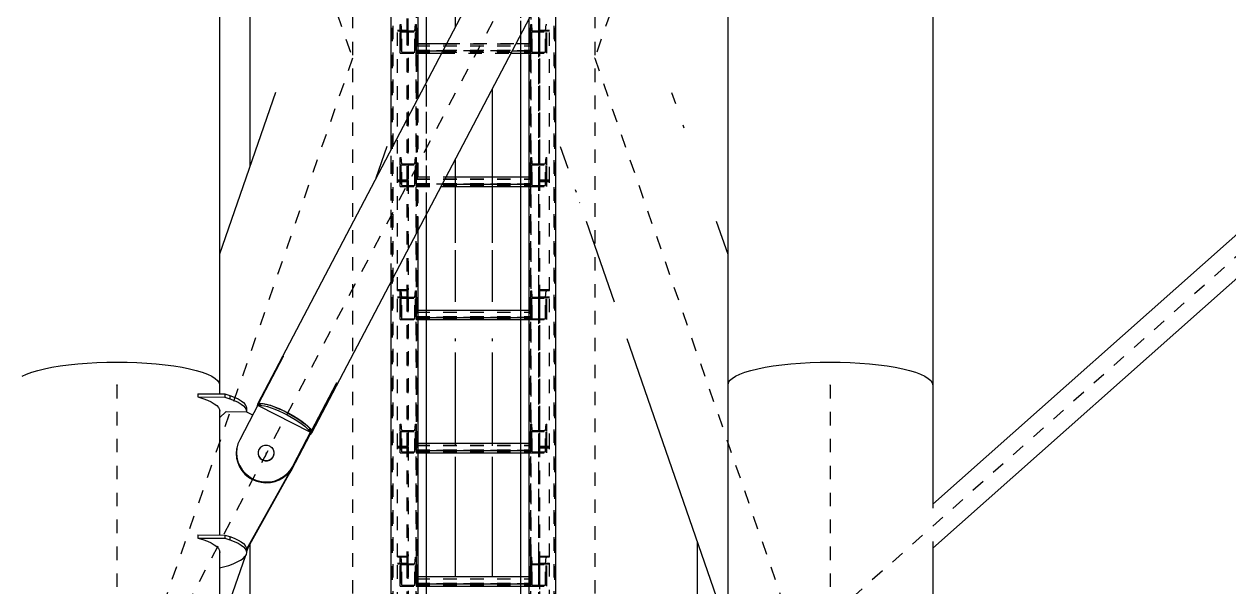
# Model space of a CAD drawing. Header units: millimetres. Extents: x 149919 to 150445, y 136651 to 136866.
# Drawn here: x 150370.12 to 150379.08, y 136841.7 to 136845.88 of the extents above; entities that cross this region are included whole.
import ezdxf

# ---------------------------------------------------------------- set-up
doc = ezdxf.new("R2010")
doc.units = ezdxf.units.MM
doc.header["$LTSCALE"] = 0.25
for name, pattern in [('CENTER', [50.8, 31.75, -6.35, 6.35, -6.35]), ('XKITLINE00', [0]), ('XKITLINE02', [4, 2, -2]), ('XKITLINE03', [6, 3, -1, 1, -1])]:
    doc.linetypes.add(name, pattern=pattern)

# ---------------------------------------------------------------- blocks, each defined once
blk = doc.blocks.new('çatıı')
at = {"color": 8, "linetype": 'CENTER'}
for p, q in [((23075, 20197.81), (23075, 18543.85)), ((23255, 20197.81), (23255, 18543.85)), ((23430, 20030.97), (22900, 19020.27)), ((22900, 20030.97), (23075, 19525.62)), ((23430, 20030.97), (23255, 19525.62)), ((24201.77, 19795.11), (23430, 19110.27)), ((23075, 19525.62), (22900, 19020.27)), ((23255, 19525.62), (23430, 19020.27)), ((22900, 19282.77), (22900, 17654.86)), ((23430, 19282.77), (23430, 17654.86)), ((23010.76, 19232.18), (23010.19, 19229.73))]:
    blk.add_line(p, q, dxfattribs=at)
at = {"color": 8, "linetype": 'XKITLINE00'}
for p, q in [((22976.2, 19986.9), (22976.2, 19282.77)), ((23151.2, 19985.39), (23151.2, 19548.47)), ((23506.2, 19949.63), (23506.2, 19282.77)), ((23353.8, 19787.86), (23353.8, 19282.77)), ((23506.2, 19194.18), (24166.97, 19780.52)), ((23266.44, 19768.24), (23004.38, 19268.5)), ((23506.2, 19161.61), (24193.5, 19771.49)), ((23306.7, 19746.68), (23044.64, 19246.95)), ((22998.8, 19606.15), (22998.8, 19445.14)), ((23017.84, 19500.12), (22976.2, 19379.87)), ((23178.8, 19502.78), (23178.8, 19388.45)), ((23312.15, 19500.12), (23314.97, 19492)), ((23320.47, 19476.11), (23321.29, 19473.73)), ((23100.61, 19460.04), (23092.42, 19436.4)), ((23229.38, 19460.04), (23234.97, 19443.9)), ((23151.2, 19450.14), (23151.2, 19388.45)), ((23240.47, 19428.02), (23241.18, 19425.95)), ((23243.78, 19418.45), (23243.88, 19418.17)), ((23248.63, 19404.45), (23269.34, 19344.64)), ((23345.28, 19404.45), (23353.8, 19379.87)), ((23151.2, 19382.95), (23151.2, 19344.64)), ((23178.8, 19382.95), (23178.8, 19344.64)), ((23151.2, 19317.34), (23151.2, 19315.26)), ((23178.8, 19317.34), (23178.8, 19315.26)), ((23278.76, 19317.45), (23353.8, 19100.76)), ((23022.65, 19303.14), (23004.53, 19268.6)), ((23023.23, 19303.52), (23005.12, 19268.97)), ((23022.82, 19303.45), (23022.65, 19303.14)), ((23022.65, 19303.14), (23022.95, 19302.98)), ((23022.99, 19303.75), (23022.82, 19303.45)), ((23022.82, 19303.45), (23023.12, 19303.29)), ((23023.17, 19304.02), (23022.99, 19303.75)), ((23023.32, 19304.24), (23023.17, 19304.02)), ((23023.38, 19303.81), (23023.23, 19303.52)), ((23023.45, 19304.41), (23023.32, 19304.24)), ((23023.5, 19304.07), (23023.38, 19303.81)), ((23023.45, 19304.41), (23023.55, 19304.49)), ((23023.58, 19304.28), (23023.5, 19304.07)), ((23023.55, 19304.49), (23023.61, 19304.5)), ((23023.62, 19304.43), (23023.58, 19304.28)), ((23023.61, 19304.5), (23023.62, 19304.43)), ((23151.2, 19307.04), (23151.2, 19237.59)), ((23178.8, 19307.04), (23178.8, 19237.59)), ((22841.09, 19293.56), (22846.11, 19294.8)), ((22841.09, 19293.56), (22846.11, 19294.79)), ((22846.11, 19294.8), (22851.65, 19295.92)), ((22846.11, 19294.79), (22851.65, 19295.91)), ((22851.65, 19295.92), (22857.66, 19296.92)), ((22851.65, 19295.91), (22857.66, 19296.91)), ((22857.66, 19296.92), (22864.07, 19297.77)), ((22857.66, 19296.91), (22864.07, 19297.76)), ((22864.07, 19297.77), (22870.83, 19298.49)), ((22864.07, 19297.76), (22870.83, 19298.48)), ((22870.83, 19298.49), (22877.88, 19299.05)), ((22870.83, 19298.48), (22877.88, 19299.04)), ((22877.88, 19299.05), (22885.13, 19299.46)), ((22877.88, 19299.04), (22885.13, 19299.45)), ((22885.13, 19299.46), (22892.53, 19299.7)), ((22885.13, 19299.45), (22892.53, 19299.69)), ((22892.53, 19299.7), (22900, 19299.78)), ((22892.53, 19299.69), (22900, 19299.77)), ((22900, 19299.78), (22907.46, 19299.7)), ((22900, 19299.77), (22907.46, 19299.69)), ((22907.46, 19299.7), (22914.86, 19299.46)), ((22907.46, 19299.69), (22914.86, 19299.45)), ((22914.86, 19299.46), (22922.12, 19299.05)), ((22914.86, 19299.45), (22922.12, 19299.04)), ((22922.12, 19299.05), (22929.16, 19298.49)), ((22922.12, 19299.04), (22929.16, 19298.48)), ((22929.16, 19298.49), (22935.92, 19297.77)), ((22929.16, 19298.48), (22935.92, 19297.76)), ((22935.92, 19297.77), (22942.33, 19296.92)), ((22935.92, 19297.76), (22942.33, 19296.91)), ((22942.33, 19296.92), (22948.34, 19295.92)), ((22942.33, 19296.91), (22948.34, 19295.91)), ((22948.34, 19295.92), (22953.88, 19294.8)), ((22948.34, 19295.91), (22953.88, 19294.79)), ((22953.88, 19294.8), (22958.9, 19293.56)), ((22953.88, 19294.79), (22958.9, 19293.56)), ((23371.09, 19293.56), (23376.11, 19294.8)), ((23371.09, 19293.56), (23376.11, 19294.79)), ((23376.11, 19294.8), (23381.65, 19295.92)), ((23376.11, 19294.79), (23381.65, 19295.91)), ((23381.65, 19295.92), (23387.66, 19296.92)), ((23381.65, 19295.91), (23387.66, 19296.91)), ((23387.66, 19296.92), (23394.07, 19297.77)), ((23387.66, 19296.91), (23394.07, 19297.76)), ((23394.07, 19297.77), (23400.83, 19298.49)), ((23394.07, 19297.76), (23400.83, 19298.48)), ((23400.83, 19298.49), (23407.88, 19299.05)), ((23400.83, 19298.48), (23407.88, 19299.04)), ((23407.88, 19299.05), (23415.13, 19299.46)), ((23407.88, 19299.04), (23415.13, 19299.45)), ((23415.13, 19299.46), (23422.53, 19299.7)), ((23415.13, 19299.45), (23422.53, 19299.69)), ((23422.53, 19299.7), (23430, 19299.78)), ((23422.53, 19299.69), (23430, 19299.77)), ((23430, 19299.78), (23437.46, 19299.7)), ((23430, 19299.77), (23437.46, 19299.69)), ((23437.46, 19299.7), (23444.86, 19299.46)), ((23437.46, 19299.69), (23444.86, 19299.45)), ((23444.86, 19299.46), (23452.12, 19299.05)), ((23444.86, 19299.45), (23452.12, 19299.04)), ((23452.12, 19299.05), (23459.16, 19298.49)), ((23452.12, 19299.04), (23459.16, 19298.48)), ((23459.16, 19298.49), (23465.92, 19297.77)), ((23459.16, 19298.48), (23465.92, 19297.76)), ((23465.92, 19297.77), (23472.33, 19296.92)), ((23465.92, 19297.76), (23472.33, 19296.91)), ((23472.33, 19296.92), (23478.34, 19295.92)), ((23472.33, 19296.91), (23478.34, 19295.91)), ((23478.34, 19295.92), (23483.88, 19294.8)), ((23478.34, 19295.91), (23483.88, 19294.79)), ((23483.88, 19294.8), (23488.9, 19293.56)), ((23483.88, 19294.79), (23488.9, 19293.56)), ((22829.6, 19289.28), (22832.79, 19290.79)), ((22832.79, 19290.79), (22836.64, 19292.22)), ((22832.79, 19290.79), (22836.64, 19292.22)), ((22836.64, 19292.22), (22841.09, 19293.56)), ((22836.64, 19292.22), (22841.09, 19293.56)), ((22958.9, 19293.56), (22963.35, 19292.22)), ((22958.9, 19293.56), (22963.35, 19292.22)), ((22963.35, 19292.22), (22967.2, 19290.79)), ((22963.35, 19292.22), (22967.2, 19290.79)), ((22967.2, 19290.79), (22970.39, 19289.28)), ((22970.39, 19289.28), (22972.91, 19287.71)), ((22972.91, 19287.71), (22974.73, 19286.09)), ((22972.91, 19287.71), (22974.73, 19286.09)), ((22974.73, 19286.09), (22975.83, 19284.44)), ((22974.73, 19286.09), (22975.83, 19284.44)), ((23355.26, 19286.09), (23354.16, 19284.44)), ((23355.26, 19286.09), (23354.16, 19284.44)), ((23355.26, 19286.09), (23357.08, 19287.71)), ((23355.26, 19286.09), (23357.08, 19287.71)), ((23357.08, 19287.71), (23359.6, 19289.28)), ((23359.6, 19289.28), (23362.79, 19290.79)), ((23362.79, 19290.79), (23366.64, 19292.22)), ((23362.79, 19290.79), (23366.64, 19292.22)), ((23366.64, 19292.22), (23371.09, 19293.56)), ((23366.64, 19292.22), (23371.09, 19293.56)), ((23488.9, 19293.56), (23493.35, 19292.22)), ((23488.9, 19293.56), (23493.35, 19292.22)), ((23493.35, 19292.22), (23497.2, 19290.79)), ((23493.35, 19292.22), (23497.2, 19290.79)), ((23497.2, 19290.79), (23500.39, 19289.28)), ((23500.39, 19289.28), (23502.91, 19287.71)), ((23502.91, 19287.71), (23504.73, 19286.09)), ((23502.91, 19287.71), (23504.73, 19286.09)), ((23504.73, 19286.09), (23505.83, 19284.44)), ((23504.73, 19286.09), (23505.83, 19284.44)), ((22960.18, 19276.34), (22960.18, 19273.9)), ((22960.18, 19276.34), (22980.15, 19276.11)), ((22975.83, 19284.44), (22976.2, 19282.77)), ((22975.83, 19284.44), (22976.2, 19282.77)), ((22976.2, 19282.77), (22976.2, 19276.15)), ((22980.15, 19276.11), (22980.15, 19273.67)), ((22980.15, 19276.11), (22983.88, 19274.94)), ((23062.62, 19283.5), (23044.51, 19248.95)), ((23062.89, 19282.69), (23044.77, 19248.15)), ((23062.36, 19282.96), (23062.89, 19282.69)), ((23062.51, 19283.28), (23063.04, 19283.01)), ((23062.79, 19283.78), (23062.62, 19283.5)), ((23062.95, 19284.02), (23062.79, 19283.78)), ((23063.04, 19283.01), (23062.89, 19282.69)), ((23063.09, 19284.2), (23062.95, 19284.02)), ((23063.17, 19283.33), (23063.04, 19283.01)), ((23063.09, 19284.2), (23063.22, 19284.3)), ((23063.28, 19283.63), (23063.17, 19283.33)), ((23063.22, 19284.3), (23063.31, 19284.32)), ((23063.35, 19283.9), (23063.28, 19283.63)), ((23063.31, 19284.32), (23063.37, 19284.26)), ((23063.38, 19284.11), (23063.35, 19283.9)), ((23063.37, 19284.26), (23063.38, 19284.11)), ((23354.16, 19284.44), (23353.8, 19282.77)), ((23354.16, 19284.44), (23353.8, 19282.77)), ((23353.8, 19282.77), (23353.8, 19067.84)), ((23505.83, 19284.44), (23506.2, 19282.77)), ((23505.83, 19284.44), (23506.2, 19282.77)), ((23506.2, 19282.77), (23506.2, 19191.18)), ((22960.18, 19273.9), (22963.91, 19272.74)), ((22960.18, 19273.9), (22980.15, 19273.67)), ((22963.91, 19272.74), (22967.18, 19271.51)), ((22967.18, 19271.51), (22969.99, 19270.22)), ((22969.99, 19270.22), (22972.3, 19268.89)), ((22972.3, 19268.89), (22974.09, 19267.51)), ((22974.09, 19267.51), (22975.37, 19266.11)), ((22980.15, 19273.67), (22983.88, 19272.5)), ((22983.88, 19274.94), (22983.88, 19272.5)), ((22983.88, 19274.94), (22987.16, 19273.71)), ((22983.88, 19272.5), (22987.16, 19271.27)), ((22987.16, 19273.71), (22989.96, 19272.42)), ((22987.16, 19271.27), (22989.96, 19269.99)), ((22989.96, 19272.42), (22992.27, 19271.09)), ((22989.96, 19269.99), (22992.27, 19268.65)), ((23005.21, 19268.9), (22991.18, 19242.13)), ((22992.27, 19271.09), (22994.07, 19269.72)), ((22992.27, 19268.65), (22994.07, 19267.28)), ((22994.07, 19269.72), (22995.34, 19268.31)), ((22994.07, 19267.28), (22995.34, 19265.88)), ((22995.34, 19268.31), (22996.09, 19266.89)), ((22996.09, 19266.89), (22996.29, 19265.46)), ((23004.06, 19266.84), (23003.94, 19266.54)), ((23004.73, 19268.14), (23004.06, 19266.84)), ((23004.26, 19267.1), (23004.06, 19266.84)), ((23004.38, 19268.5), (23004.14, 19267.63)), ((23004.14, 19267.63), (23004.25, 19267.3)), ((23004.25, 19267.3), (23004.29, 19267.28)), ((23004.94, 19268.39), (23004.26, 19267.1)), ((23004.38, 19268.5), (23004.53, 19268.6)), ((23004.53, 19268.6), (23004.95, 19268.39)), ((23004.94, 19268.39), (23004.73, 19268.14)), ((23005.54, 19268.76), (23004.86, 19267.46)), ((23004.86, 19267.46), (23006.04, 19267.68)), ((23004.86, 19267.46), (23043.38, 19247.89)), ((23005.12, 19268.97), (23005.23, 19269.04)), ((23005.12, 19268.97), (23005.54, 19268.76)), ((23005.21, 19268.9), (23005.53, 19268.74)), ((23005.23, 19269.04), (23006.66, 19269.24)), ((23005.27, 19268.9), (23005.26, 19268.88)), ((23005.54, 19268.76), (23006.71, 19268.98)), ((23006.71, 19268.98), (23006.04, 19267.68)), ((23006.04, 19267.68), (23007.63, 19267.63)), ((23006.66, 19269.24), (23008.64, 19269.09)), ((23006.71, 19268.98), (23008.31, 19268.93)), ((23007.63, 19267.63), (23009.62, 19267.32)), ((23008.31, 19268.93), (23010.3, 19268.61)), ((23008.64, 19269.09), (23011.1, 19268.6)), ((23009.62, 19267.32), (23011.94, 19266.74)), ((23010.3, 19268.61), (23012.62, 19268.03)), ((23011.1, 19268.6), (23013.97, 19267.77)), ((23012.62, 19268.03), (23015.24, 19267.21)), ((23013.97, 19267.77), (23017.16, 19266.64)), ((23015.24, 19267.21), (23018.07, 19266.15)), ((22975.37, 19266.11), (22976.11, 19264.69)), ((22976.11, 19264.69), (22976.32, 19263.26)), ((22976.2, 19264.11), (22976.2, 19171.36)), ((22976.32, 19263.26), (22976.2, 19262.73)), ((22976.2, 19258.27), (22981.14, 19263.05)), ((22981.14, 19263.05), (22996.12, 19262.87)), ((22995.34, 19265.88), (22996.09, 19264.46)), ((22996.09, 19264.46), (22996.29, 19263.03)), ((22996.12, 19262.87), (23000.81, 19260.5)), ((22996.29, 19263.03), (22996.24, 19262.81)), ((22996.29, 19265.46), (22996.29, 19263.03)), ((23003.94, 19266.54), (23003.93, 19266.45)), ((23011.94, 19266.74), (23014.56, 19265.91)), ((23014.56, 19265.91), (23017.39, 19264.86)), ((23017.16, 19266.64), (23020.57, 19265.24)), ((23017.39, 19264.86), (23020.38, 19263.6)), ((23018.07, 19266.15), (23021.06, 19264.9)), ((23020.38, 19263.6), (23023.45, 19262.17)), ((23020.57, 19265.24), (23024.1, 19263.61)), ((23021.06, 19264.9), (23024.13, 19263.47)), ((23023.45, 19262.17), (23026.53, 19260.61)), ((23024.1, 19263.61), (23027.64, 19261.8)), ((23024.13, 19263.47), (23027.21, 19261.9)), ((23026.53, 19260.61), (23029.55, 19258.94)), ((23027.21, 19261.9), (23030.23, 19260.24)), ((23027.64, 19261.8), (23031.09, 19259.87)), ((23029.55, 19258.94), (23032.42, 19257.22)), ((23030.23, 19260.24), (23033.1, 19258.51)), ((23031.09, 19259.87), (23034.34, 19257.87)), ((23033.1, 19258.51), (23035.78, 19256.77)), ((23034.34, 19257.87), (23037.29, 19255.87)), ((23044.38, 19249), (23030.34, 19222.23)), ((23032.42, 19257.22), (23035.1, 19255.47)), ((23035.1, 19255.47), (23037.5, 19253.75)), ((23035.78, 19256.77), (23038.18, 19255.04)), ((23037.29, 19255.87), (23039.85, 19253.92)), ((23037.5, 19253.75), (23039.57, 19252.09)), ((23038.18, 19255.04), (23040.25, 19253.39)), ((23039.57, 19252.09), (23041.27, 19250.54)), ((23039.85, 19253.92), (23041.94, 19252.09)), ((23040.25, 19253.39), (23041.95, 19251.83)), ((23041.27, 19250.54), (23042.55, 19249.12)), ((23041.94, 19252.09), (23043.51, 19250.43)), ((23041.95, 19251.83), (23043.23, 19250.42)), ((23043.23, 19250.42), (23042.55, 19249.12)), ((23042.55, 19249.12), (23043.38, 19247.89)), ((23043.23, 19250.42), (23044.06, 19249.18)), ((23044.06, 19249.18), (23043.38, 19247.89)), ((23043.51, 19250.43), (23044.5, 19248.99)), ((23044.05, 19249.16), (23044.38, 19249)), ((23044.06, 19249.18), (23044.51, 19248.95)), ((23044.38, 19249), (23044.33, 19248.81)), ((23044.43, 19248.99), (23044.33, 19248.81)), ((23044.5, 19248.99), (23044.51, 19248.95)), ((22991.18, 19242.13), (22989.86, 19239.03)), ((23043.4, 19245.76), (23029.77, 19219.77)), ((23043.27, 19245.83), (23029.9, 19220.33)), ((23042.96, 19245.98), (23043.4, 19245.76)), ((23043.61, 19246.01), (23043.4, 19245.76)), ((23043.56, 19247.12), (23043.71, 19247.05)), ((23044.29, 19247.31), (23043.61, 19246.01)), ((23043.72, 19246.32), (23043.61, 19246.01)), ((23044.39, 19248.34), (23043.71, 19247.05)), ((23043.71, 19247.05), (23043.76, 19246.66)), ((23043.76, 19246.66), (23043.72, 19246.32)), ((23044.44, 19247.96), (23043.76, 19246.66)), ((23043.82, 19246.42), (23043.9, 19246.47)), ((23043.86, 19246.49), (23043.9, 19246.47)), ((23044.18, 19247), (23043.9, 19246.47)), ((23044.14, 19247.03), (23044.49, 19246.85)), ((23044.24, 19248.42), (23044.77, 19248.15)), ((23044.24, 19248.42), (23044.39, 19248.34)), ((23044.4, 19247.61), (23044.29, 19247.31)), ((23044.39, 19248.34), (23044.44, 19247.96)), ((23044.44, 19247.96), (23044.4, 19247.61)), ((23044.49, 19246.85), (23044.64, 19246.95)), ((23044.88, 19247.82), (23044.64, 19246.95)), ((23044.77, 19248.15), (23044.88, 19247.82)), ((22988.93, 19235.21), (22988.66, 19231.86)), ((22988.66, 19231.86), (22988.93, 19228.5)), ((22989.06, 19235.77), (22988.79, 19232.42)), ((22988.79, 19232.42), (22989.06, 19229.06)), ((22989.06, 19235.77), (22988.93, 19235.21)), ((22989.86, 19239.03), (22989.06, 19235.77)), ((23004.94, 19233.17), (23004.9, 19232.99)), ((23004.9, 19232.99), (23004.9, 19231.28)), ((23004.9, 19231.28), (23005.44, 19229.65)), ((23005.48, 19234.79), (23004.94, 19233.17)), ((23004.94, 19233.17), (23004.94, 19231.46)), ((23004.94, 19231.46), (23005.48, 19229.83)), ((23005.71, 19235.22), (23005.48, 19234.79)), ((23006.73, 19236.59), (23005.71, 19235.22)), ((23006.73, 19236.59), (23008.15, 19237.58)), ((23008.15, 19237.58), (23009.81, 19238.09)), ((23009.81, 19238.09), (23011.56, 19238.07)), ((23011.56, 19238.07), (23013.23, 19237.52)), ((23013.23, 19237.52), (23013.67, 19237.29)), ((23013.67, 19237.29), (23015.09, 19236.27)), ((23015.09, 19236.27), (23016.12, 19234.88)), ((23016.62, 19231.37), (23016.08, 19229.75)), ((23016.12, 19234.88), (23016.66, 19233.25)), ((23016.66, 19231.54), (23016.12, 19229.93)), ((23016.66, 19233.25), (23016.66, 19231.54)), ((22988.93, 19228.5), (22989.74, 19225.22)), ((22989.06, 19229.06), (22989.87, 19225.78)), ((22989.74, 19225.22), (22991.06, 19222.1)), ((22989.87, 19225.78), (22991.19, 19222.66)), ((22991.06, 19222.1), (22992.86, 19219.21)), ((22991.19, 19222.66), (22992.99, 19219.77)), ((23005.44, 19229.65), (23006.47, 19228.26)), ((23005.48, 19229.83), (23006.51, 19228.44)), ((23006.47, 19228.26), (23007.89, 19227.24)), ((23006.51, 19228.44), (23007.93, 19227.42)), ((23007.93, 19227.42), (23007.89, 19227.24)), ((23007.89, 19227.24), (23008.33, 19227.01)), ((23007.93, 19227.42), (23008.37, 19227.19)), ((23008.37, 19227.19), (23008.33, 19227.01)), ((23008.33, 19227.01), (23010, 19226.47)), ((23008.37, 19227.19), (23010.04, 19226.64)), ((23010, 19226.47), (23011.75, 19226.45)), ((23010.04, 19226.64), (23011.79, 19226.63)), ((23011.75, 19226.45), (23013.41, 19226.96)), ((23011.79, 19226.63), (23013.45, 19227.13)), ((23013.41, 19226.96), (23014.82, 19227.94)), ((23013.45, 19227.13), (23014.87, 19228.12)), ((23015.85, 19229.32), (23014.82, 19227.94)), ((23015.89, 19229.49), (23014.87, 19228.12)), ((23016.08, 19229.75), (23015.85, 19229.32)), ((23015.89, 19229.49), (23015.85, 19229.32)), ((23016.12, 19229.93), (23015.89, 19229.49)), ((23016.12, 19229.93), (23016.08, 19229.75)), ((23030.34, 19222.23), (23028.54, 19219.38)), ((23031.08, 19223.08), (23029.66, 19219.96)), ((23030.34, 19222.23), (23030.21, 19221.67)), ((23031.22, 19223.6), (23031.08, 19223.08)), ((23031.19, 19223.53), (23031.08, 19223.08)), ((23151.2, 19229.37), (23151.2, 19140.5)), ((23178.8, 19229.37), (23178.8, 19140.5)), ((22992.86, 19219.21), (22995.1, 19216.63)), ((22992.99, 19219.77), (22995.23, 19217.18)), ((22995.1, 19216.63), (22997.73, 19214.41)), ((22995.23, 19217.18), (22997.86, 19214.97)), ((23029.92, 19221.08), (22996.27, 19160.79)), ((23029.66, 19219.96), (22996.29, 19160.17)), ((22997.73, 19214.41), (23000.67, 19212.62)), ((22997.86, 19214.97), (23000.8, 19213.18)), ((23000.8, 19213.18), (23003.98, 19211.86)), ((23020.61, 19212.4), (23023.55, 19214.13)), ((23020.74, 19212.96), (23023.68, 19214.69)), ((23023.55, 19214.13), (23026.17, 19216.28)), ((23023.68, 19214.69), (23026.3, 19216.84)), ((23028.41, 19218.82), (23026.17, 19216.28)), ((23028.54, 19219.38), (23026.3, 19216.84)), ((23029.77, 19219.77), (23027.97, 19216.93)), ((23030.21, 19221.67), (23028.41, 19218.82)), ((23028.54, 19219.38), (23028.41, 19218.82)), ((23029.92, 19221.08), (23029.66, 19219.96)), ((23029.9, 19220.33), (23029.66, 19219.96)), ((23029.9, 19220.33), (23029.77, 19219.77)), ((23030.15, 19221.57), (23029.92, 19221.08)), ((23000.67, 19212.62), (23003.85, 19211.3)), ((23003.85, 19211.3), (23007.2, 19210.48)), ((23003.98, 19211.86), (23007.33, 19211.03)), ((23007.2, 19210.48), (23010.64, 19210.17)), ((23007.33, 19211.03), (23010.77, 19210.73)), ((23010.64, 19210.17), (23014.08, 19210.4)), ((23010.77, 19210.73), (23014.21, 19210.96)), ((23014.08, 19210.4), (23017.43, 19211.15)), ((23014.21, 19210.96), (23017.56, 19211.71)), ((23017.43, 19211.15), (23020.61, 19212.4)), ((23017.56, 19211.71), (23020.74, 19212.96)), ((22960.18, 19171.55), (22960.18, 19169.11)), ((22960.18, 19171.55), (22980.15, 19171.31)), ((22960.18, 19169.11), (22963.9, 19167.95)), ((22960.18, 19169.11), (22980.15, 19168.88)), ((22980.15, 19171.31), (22980.15, 19168.88)), ((22980.15, 19171.31), (22983.88, 19170.15)), ((22980.15, 19168.88), (22983.88, 19167.71)), ((22983.88, 19170.15), (22983.88, 19167.71)), ((22983.88, 19170.15), (22987.16, 19168.92)), ((22987.16, 19168.92), (22989.96, 19167.63)), ((22963.9, 19167.95), (22967.18, 19166.72)), ((22967.18, 19166.72), (22969.99, 19165.43)), ((22969.99, 19165.43), (22972.3, 19164.09)), ((22972.3, 19164.09), (22974.09, 19162.72)), ((22974.09, 19162.72), (22975.37, 19161.32)), ((22975.37, 19161.32), (22976.11, 19159.9)), ((22976.11, 19159.9), (22976.32, 19158.47)), ((22976.2, 19159.32), (22976.2, 19067.84)), ((22983.88, 19167.71), (22987.16, 19166.48)), ((22987.16, 19166.48), (22989.96, 19165.2)), ((22989.96, 19167.63), (22992.27, 19166.3)), ((22989.96, 19165.2), (22992.27, 19163.86)), ((22992.27, 19166.3), (22994.07, 19164.93)), ((22992.27, 19163.86), (22994.07, 19162.49)), ((22994.07, 19164.93), (22995.34, 19163.52)), ((22994.07, 19162.49), (22995.34, 19161.09)), ((22995.34, 19163.52), (22996.08, 19162.1)), ((22995.34, 19161.09), (22996.08, 19159.67)), ((22996.08, 19162.1), (22996.29, 19160.67)), ((22996.08, 19159.67), (22996.29, 19158.24)), ((22997.55, 19162.43), (22996.29, 19158.79)), ((22996.29, 19160.67), (22996.29, 19158.24)), ((22998.8, 19164.66), (22998.8, 19053.52)), ((23331.2, 19166.03), (23331.2, 19053.52)), ((23506.2, 19166.6), (23506.2, 18880.56)), ((22976.32, 19158.47), (22976.2, 19157.94)), ((22995.14, 19155.48), (22976.2, 19100.76)), ((22986.42, 19150.03), (22989.34, 19151.3)), ((22989.34, 19151.3), (22991.77, 19152.63)), ((22991.77, 19152.63), (22993.69, 19153.99)), ((22993.69, 19153.99), (22995.09, 19155.39)), ((22995.96, 19156.81), (22995.09, 19155.39)), ((22996.29, 19158.24), (22995.96, 19156.81)), ((22976.2, 19146.91), (22979.2, 19147.67)), ((22979.2, 19147.67), (22983.03, 19148.82)), ((22983.03, 19148.82), (22986.42, 19150.03))]:
    blk.add_line(p, q, dxfattribs=at)
at = {"color": 116, "linetype": 'XKITLINE02', "true_color": 0x136734}
for p, q in [((23123.34, 18618.12), (23123.34, 19867)), ((23206.64, 18618.12), (23206.64, 19867)), ((23122.49, 18615.46), (23122.49, 19864.35)), ((23123.34, 18615.78), (23123.34, 19864.54)), ((23129.99, 18615.73), (23129.99, 19864.47)), ((23199.99, 18615.46), (23199.99, 19864.47)), ((23206.64, 18615.66), (23206.64, 19864.54)), ((23207.49, 18615.46), (23207.49, 19864.35)), ((23103.79, 18662.93), (23103.79, 19842.73)), ((23104.64, 18638.14), (23104.64, 19841.66)), ((23105.17, 18639.71), (23105.17, 19842.61)), ((23122.41, 18639.71), (23122.41, 19842.61)), ((23122.49, 18618.31), (23122.49, 19847.64)), ((23122.94, 18638.14), (23122.94, 19841.66)), ((23207.04, 18638.14), (23207.04, 19841.66)), ((23207.49, 18618.31), (23207.49, 19847.64)), ((23207.57, 18639.71), (23207.57, 19842.61)), ((23224.81, 18639.71), (23224.81, 19842.61)), ((23225.34, 18638.14), (23225.34, 19841.66)), ((23199.99, 19543.2), (23199.99, 19641.53)), ((23115.69, 19545.06), (23115.69, 19632.03)), ((23116.49, 19545.06), (23116.49, 19632.69)), ((23213.49, 19545.06), (23213.49, 19632.69)), ((23214.29, 19545.06), (23214.29, 19632.03)), ((23214.29, 19545.06), (23214.29, 19570.89)), ((23206.19, 18997.46), (23206.19, 19555.02)), ((23108.49, 19546.35), (23115.69, 19546.35)), ((23108.49, 19434.74), (23108.49, 19546.35)), ((23108.49, 19545.85), (23116.49, 19545.85)), ((23110.49, 19550.71), (23111.17, 19550.71)), ((23110.49, 19545.26), (23110.49, 19550.71)), ((23110.49, 19534.72), (23110.49, 19550.71)), ((23110.49, 19545.26), (23122.49, 19545.26)), ((23110.49, 19529.28), (23110.49, 19545.26)), ((23111.56, 19545.96), (23111.17, 19550.71)), ((23111.17, 19534.72), (23111.17, 19550.71)), ((23111.56, 19545.96), (23121.43, 19545.96)), ((23111.56, 19529.97), (23111.56, 19545.96)), ((23115.69, 19550.81), (23116.49, 19550.81)), ((23115.69, 19435.23), (23115.69, 19550.81)), ((23115.69, 19545.06), (23116.49, 19545.06)), ((23116.49, 19434.74), (23116.49, 19550.81)), ((23121.43, 19545.96), (23121.81, 19550.71)), ((23121.43, 19529.97), (23121.43, 19545.96)), ((23121.81, 19550.71), (23122.49, 19550.71)), ((23121.81, 19534.72), (23121.81, 19550.71)), ((23122.49, 19545.26), (23122.49, 19550.71)), ((23122.49, 19534.72), (23122.49, 19550.71)), ((23122.49, 19529.28), (23122.49, 19545.26)), ((23207.49, 19534.72), (23207.49, 19550.71)), ((23207.49, 19545.26), (23207.49, 19550.71)), ((23207.49, 19550.71), (23208.17, 19550.71)), ((23207.49, 19529.28), (23207.49, 19545.26)), ((23207.49, 19545.26), (23219.49, 19545.26)), ((23208.17, 19534.72), (23208.17, 19550.71)), ((23208.56, 19545.96), (23208.17, 19550.71)), ((23208.56, 19529.97), (23208.56, 19545.96)), ((23208.56, 19545.96), (23218.43, 19545.96)), ((23213.49, 19434.74), (23213.49, 19550.81)), ((23213.49, 19550.81), (23214.29, 19550.81)), ((23213.49, 19446.29), (23213.49, 19545.85)), ((23213.49, 19545.85), (23221.49, 19545.85)), ((23213.49, 19545.06), (23214.29, 19545.06)), ((23214.29, 19435.23), (23214.29, 19550.81)), ((23214.29, 19446.98), (23214.29, 19550.81)), ((23214.29, 19546.35), (23221.49, 19546.35)), ((23218.43, 19545.96), (23218.81, 19550.71)), ((23218.43, 19529.97), (23218.43, 19545.96)), ((23218.81, 19534.72), (23218.81, 19550.71)), ((23218.81, 19550.71), (23219.49, 19550.71)), ((23219.49, 19534.72), (23219.49, 19550.71)), ((23219.49, 19529.28), (23219.49, 19545.85)), ((23221.49, 19434.74), (23221.49, 19546.35)), ((23122.49, 19529.28), (23122.49, 19536.43)), ((23122.49, 19536.43), (23129.99, 19536.43)), ((23122.49, 19536.34), (23207.49, 19536.34)), ((23144.88, 19536.43), (23196.45, 19536.43)), ((23199.99, 19536.43), (23207.49, 19536.43)), ((23207.49, 19529.28), (23207.49, 19536.43)), ((23110.49, 19534.72), (23111.17, 19534.72)), ((23110.49, 19529.28), (23110.49, 19534.72)), ((23110.49, 19529.28), (23122.49, 19529.28)), ((23111.56, 19529.97), (23111.17, 19534.72)), ((23111.56, 19529.97), (23121.43, 19529.97)), ((23121.43, 19529.97), (23121.81, 19534.72)), ((23121.81, 19534.72), (23122.49, 19534.72)), ((23122.49, 19534.82), (23207.49, 19534.82)), ((23122.49, 19529.28), (23122.49, 19534.72)), ((23122.49, 19534.72), (23207.49, 19534.72)), ((23122.49, 19531.53), (23207.49, 19531.53)), ((23122.49, 19530.99), (23129.99, 19530.99)), ((23122.49, 19530.12), (23207.49, 19530.12)), ((23122.49, 19529.28), (23129.99, 19529.28)), ((23141.13, 19529.28), (23192.69, 19529.28)), ((23142.03, 19530.99), (23193.59, 19530.99)), ((23199.99, 19530.99), (23207.49, 19530.99)), ((23199.99, 19529.28), (23207.49, 19529.28)), ((23207.49, 19529.28), (23207.49, 19534.72)), ((23207.49, 19534.72), (23208.17, 19534.72)), ((23207.49, 19529.28), (23219.49, 19529.28)), ((23208.56, 19529.97), (23208.17, 19534.72)), ((23208.56, 19529.97), (23218.43, 19529.97)), ((23218.43, 19529.97), (23218.81, 19534.72)), ((23218.81, 19534.72), (23219.49, 19534.72)), ((23219.49, 19529.28), (23219.49, 19534.72)), ((23129.99, 19409.71), (23129.99, 19508.04)), ((23123.79, 19397.89), (23123.79, 19496.22)), ((23103.79, 19359.75), (23103.79, 19458.08)), ((23110.49, 19451.73), (23111.17, 19451.73)), ((23110.49, 19446.29), (23110.49, 19451.73)), ((23110.49, 19435.75), (23110.49, 19451.73)), ((23110.49, 19446.29), (23122.49, 19446.29)), ((23110.49, 19430.3), (23110.49, 19446.29)), ((23111.56, 19446.98), (23111.17, 19451.73)), ((23111.17, 19435.75), (23111.17, 19451.73)), ((23111.56, 19446.98), (23121.43, 19446.98)), ((23111.56, 19430.99), (23111.56, 19446.98)), ((23121.43, 19446.98), (23121.81, 19451.73)), ((23121.43, 19430.99), (23121.43, 19446.98)), ((23121.81, 19451.73), (23122.49, 19451.73)), ((23121.81, 19435.75), (23121.81, 19451.73)), ((23122.49, 19446.29), (23122.49, 19451.73)), ((23122.49, 19435.75), (23122.49, 19451.73)), ((23122.49, 19430.3), (23122.49, 19446.29)), ((23207.49, 19435.75), (23207.49, 19451.73)), ((23207.49, 19446.29), (23207.49, 19451.73)), ((23207.49, 19451.73), (23208.17, 19451.73)), ((23207.49, 19430.3), (23207.49, 19446.29)), ((23207.49, 19446.29), (23219.49, 19446.29)), ((23208.17, 19435.75), (23208.17, 19451.73)), ((23208.56, 19446.98), (23208.17, 19451.73)), ((23208.56, 19430.99), (23208.56, 19446.98)), ((23208.56, 19446.98), (23218.43, 19446.98)), ((23218.43, 19446.98), (23218.81, 19451.73)), ((23218.43, 19430.99), (23218.43, 19446.98)), ((23218.81, 19435.75), (23218.81, 19451.73)), ((23218.81, 19451.73), (23219.49, 19451.73)), ((23219.49, 19435.75), (23219.49, 19451.73)), ((23219.49, 19446.29), (23219.49, 19451.73)), ((23219.49, 19430.3), (23219.49, 19446.29)), ((23115.69, 19439.7), (23116.49, 19439.7)), ((23122.49, 19430.3), (23122.49, 19437.46)), ((23122.49, 19437.46), (23144.54, 19437.46)), ((23122.49, 19437.36), (23207.49, 19437.36)), ((23199.99, 19437.46), (23207.49, 19437.46)), ((23207.49, 19430.3), (23207.49, 19437.46)), ((23213.49, 19439.7), (23214.29, 19439.7)), ((23108.49, 19435.23), (23115.69, 19435.23)), ((23108.49, 19434.74), (23116.49, 19434.74)), ((23108.49, 19434.08), (23108.49, 19434.74)), ((23108.49, 19434.74), (23116.49, 19434.74)), ((23108.49, 19353), (23108.49, 19434.74)), ((23108.49, 19434.08), (23115.69, 19434.08)), ((23110.49, 19435.75), (23111.17, 19435.75)), ((23110.49, 19430.3), (23110.49, 19435.75)), ((23110.49, 19430.3), (23122.49, 19430.3)), ((23111.56, 19430.99), (23111.17, 19435.75)), ((23111.56, 19430.99), (23121.43, 19430.99)), ((23115.69, 19428.19), (23115.69, 19434.08)), ((23115.69, 19347.1), (23115.69, 19434.08)), ((23115.69, 19428.19), (23116.49, 19428.19)), ((23116.49, 19428.19), (23116.49, 19434.74)), ((23116.49, 19347.1), (23116.49, 19434.74)), ((23121.43, 19430.99), (23121.81, 19435.75)), ((23121.81, 19435.75), (23122.49, 19435.75)), ((23122.49, 19435.84), (23207.49, 19435.84)), ((23122.49, 19435.75), (23207.49, 19435.75)), ((23122.49, 19430.3), (23122.49, 19435.75)), ((23122.49, 19432.56), (23207.49, 19432.56)), ((23122.49, 19432.01), (23141.69, 19432.01)), ((23122.49, 19431.15), (23207.49, 19431.15)), ((23122.49, 19430.3), (23140.79, 19430.3)), ((23199.99, 19432.01), (23207.49, 19432.01)), ((23199.99, 19430.3), (23207.49, 19430.3)), ((23207.49, 19430.3), (23207.49, 19435.75)), ((23207.49, 19435.75), (23208.17, 19435.75)), ((23207.49, 19430.3), (23219.49, 19430.3)), ((23208.56, 19430.99), (23208.17, 19435.75)), ((23208.56, 19430.99), (23218.43, 19430.99)), ((23213.49, 19434.74), (23221.49, 19434.74)), ((23213.49, 19347.1), (23213.49, 19434.74)), ((23213.49, 19434.74), (23221.49, 19434.74)), ((23213.49, 19428.19), (23214.29, 19428.19)), ((23214.29, 19435.23), (23221.49, 19435.23)), ((23214.29, 19347.1), (23214.29, 19434.08)), ((23214.29, 19434.08), (23221.49, 19434.08)), ((23218.43, 19430.99), (23218.81, 19435.75)), ((23218.81, 19435.75), (23219.49, 19435.75)), ((23219.49, 19430.3), (23219.49, 19435.75)), ((23221.49, 19353), (23221.49, 19434.74)), ((23108.49, 19353.65), (23116.49, 19353.65)), ((23108.49, 19353), (23115.69, 19353)), ((23108.49, 19348.4), (23115.69, 19348.4)), ((23108.49, 19236.78), (23108.49, 19348.4)), ((23108.49, 19347.9), (23116.49, 19347.9)), ((23110.49, 19352.75), (23111.17, 19352.75)), ((23110.49, 19347.31), (23110.49, 19352.75)), ((23110.49, 19336.77), (23110.49, 19352.75)), ((23111.56, 19348), (23111.17, 19352.75)), ((23111.17, 19336.77), (23111.17, 19352.75)), ((23111.56, 19348), (23121.43, 19348)), ((23111.56, 19332.02), (23111.56, 19348)), ((23115.69, 19352.86), (23116.49, 19352.86)), ((23115.69, 19237.28), (23115.69, 19352.86)), ((23116.49, 19236.78), (23116.49, 19352.86)), ((23121.43, 19348), (23121.81, 19352.75)), ((23121.43, 19332.02), (23121.43, 19348)), ((23121.81, 19352.75), (23122.49, 19352.75)), ((23121.81, 19336.77), (23121.81, 19352.75)), ((23122.49, 19347.31), (23122.49, 19352.75)), ((23122.49, 19336.77), (23122.49, 19352.75)), ((23207.49, 19336.77), (23207.49, 19352.75)), ((23207.49, 19347.31), (23207.49, 19352.75)), ((23207.49, 19352.75), (23208.17, 19352.75)), ((23208.17, 19336.77), (23208.17, 19352.75)), ((23208.56, 19348), (23208.17, 19352.75)), ((23208.56, 19332.02), (23208.56, 19348)), ((23208.56, 19348), (23218.43, 19348)), ((23213.49, 19347.1), (23213.49, 19353.65)), ((23213.49, 19353.65), (23221.49, 19353.65)), ((23213.49, 19236.78), (23213.49, 19352.86)), ((23213.49, 19352.86), (23214.29, 19352.86)), ((23213.49, 19248.33), (23213.49, 19347.9)), ((23213.49, 19347.9), (23221.49, 19347.9)), ((23214.29, 19347.1), (23214.29, 19353)), ((23214.29, 19353), (23221.49, 19353)), ((23214.29, 19237.28), (23214.29, 19352.86)), ((23214.29, 19249.03), (23214.29, 19352.86)), ((23214.29, 19348.4), (23221.49, 19348.4)), ((23218.43, 19348), (23218.81, 19352.75)), ((23218.43, 19332.02), (23218.43, 19348)), ((23218.81, 19336.77), (23218.81, 19352.75)), ((23218.81, 19352.75), (23219.49, 19352.75)), ((23219.49, 19336.77), (23219.49, 19352.75)), ((23219.49, 19331.33), (23219.49, 19347.9)), ((23221.49, 19353), (23221.49, 19353.65)), ((23221.49, 19236.78), (23221.49, 19348.4)), ((23110.49, 19347.31), (23122.49, 19347.31)), ((23110.49, 19331.33), (23110.49, 19347.31)), ((23115.69, 19347.1), (23116.49, 19347.1)), ((23122.49, 19331.33), (23122.49, 19347.31)), ((23122.49, 19331.33), (23122.49, 19338.48)), ((23122.49, 19338.48), (23129.99, 19338.48)), ((23122.49, 19338.38), (23207.49, 19338.38)), ((23199.99, 19338.48), (23207.49, 19338.48)), ((23207.49, 19331.33), (23207.49, 19347.31)), ((23207.49, 19347.31), (23219.49, 19347.31)), ((23207.49, 19331.33), (23207.49, 19338.48)), ((23213.49, 19347.1), (23214.29, 19347.1)), ((23110.49, 19336.77), (23111.17, 19336.77)), ((23110.49, 19331.33), (23110.49, 19336.77)), ((23110.49, 19331.33), (23122.49, 19331.33)), ((23111.56, 19332.02), (23111.17, 19336.77)), ((23111.56, 19332.02), (23121.43, 19332.02)), ((23121.43, 19332.02), (23121.81, 19336.77)), ((23121.81, 19336.77), (23122.49, 19336.77)), ((23122.49, 19336.87), (23207.49, 19336.87)), ((23122.49, 19336.77), (23207.49, 19336.77)), ((23122.49, 19331.33), (23122.49, 19336.77)), ((23122.49, 19333.58), (23207.49, 19333.58)), ((23122.49, 19333.04), (23129.99, 19333.04)), ((23122.49, 19332.17), (23207.49, 19332.17)), ((23122.49, 19331.33), (23129.99, 19331.33)), ((23199.99, 19333.04), (23207.49, 19333.04)), ((23199.99, 19331.33), (23207.49, 19331.33)), ((23207.49, 19331.33), (23207.49, 19336.77)), ((23207.49, 19336.77), (23208.17, 19336.77)), ((23207.49, 19331.33), (23219.49, 19331.33)), ((23208.56, 19332.02), (23208.17, 19336.77)), ((23208.56, 19332.02), (23218.43, 19332.02)), ((23218.43, 19332.02), (23218.81, 19336.77)), ((23218.81, 19336.77), (23219.49, 19336.77)), ((23219.49, 19331.33), (23219.49, 19336.77)), ((23110.49, 19253.78), (23111.17, 19253.78)), ((23110.49, 19248.33), (23110.49, 19253.78)), ((23110.49, 19237.79), (23110.49, 19253.78)), ((23111.56, 19249.03), (23111.17, 19253.78)), ((23111.17, 19237.79), (23111.17, 19253.78)), ((23111.56, 19249.03), (23121.43, 19249.03)), ((23111.56, 19233.04), (23111.56, 19249.03)), ((23121.43, 19249.03), (23121.81, 19253.78)), ((23121.43, 19233.04), (23121.43, 19249.03)), ((23121.81, 19253.78), (23122.49, 19253.78)), ((23121.81, 19237.79), (23121.81, 19253.78)), ((23122.49, 19248.33), (23122.49, 19253.78)), ((23122.49, 19237.79), (23122.49, 19253.78)), ((23207.49, 19237.79), (23207.49, 19253.78)), ((23207.49, 19248.33), (23207.49, 19253.78)), ((23207.49, 19253.78), (23208.17, 19253.78)), ((23208.17, 19237.79), (23208.17, 19253.78)), ((23208.56, 19249.03), (23208.17, 19253.78)), ((23208.56, 19233.04), (23208.56, 19249.03)), ((23208.56, 19249.03), (23218.43, 19249.03)), ((23218.43, 19249.03), (23218.81, 19253.78)), ((23218.43, 19233.04), (23218.43, 19249.03)), ((23218.81, 19237.79), (23218.81, 19253.78)), ((23218.81, 19253.78), (23219.49, 19253.78)), ((23219.49, 19237.79), (23219.49, 19253.78)), ((23219.49, 19248.33), (23219.49, 19253.78)), ((23110.49, 19248.33), (23122.49, 19248.33)), ((23110.49, 19232.35), (23110.49, 19248.33)), ((23115.69, 19241.74), (23116.49, 19241.74)), ((23122.49, 19232.35), (23122.49, 19248.33)), ((23207.49, 19232.35), (23207.49, 19248.33)), ((23207.49, 19248.33), (23219.49, 19248.33)), ((23213.49, 19241.74), (23214.29, 19241.74)), ((23219.49, 19232.35), (23219.49, 19248.33)), ((23108.49, 19237.28), (23115.69, 19237.28)), ((23108.49, 19236.78), (23116.49, 19236.78)), ((23108.49, 19236.13), (23108.49, 19236.78)), ((23108.49, 19236.78), (23116.49, 19236.78)), ((23108.49, 19155.04), (23108.49, 19236.78)), ((23108.49, 19236.13), (23115.69, 19236.13)), ((23110.49, 19237.79), (23111.17, 19237.79)), ((23110.49, 19232.35), (23110.49, 19237.79)), ((23110.49, 19232.35), (23122.49, 19232.35)), ((23111.56, 19233.04), (23111.17, 19237.79)), ((23111.56, 19233.04), (23121.43, 19233.04)), ((23115.69, 19230.24), (23115.69, 19236.13)), ((23115.69, 19149.15), (23115.69, 19236.13)), ((23116.49, 19230.24), (23116.49, 19236.78)), ((23116.49, 19149.15), (23116.49, 19236.78)), ((23121.43, 19233.04), (23121.81, 19237.79)), ((23121.81, 19237.79), (23122.49, 19237.79)), ((23122.49, 19232.35), (23122.49, 19239.51)), ((23122.49, 19239.51), (23129.99, 19239.51)), ((23122.49, 19239.41), (23207.49, 19239.41)), ((23122.49, 19237.89), (23207.49, 19237.89)), ((23122.49, 19237.79), (23207.49, 19237.79)), ((23122.49, 19232.35), (23122.49, 19237.79)), ((23122.49, 19234.6), (23207.49, 19234.6)), ((23122.49, 19234.06), (23129.99, 19234.06)), ((23122.49, 19233.19), (23207.49, 19233.19)), ((23122.49, 19232.35), (23129.99, 19232.35)), ((23199.99, 19239.51), (23207.49, 19239.51)), ((23199.99, 19234.06), (23207.49, 19234.06)), ((23199.99, 19232.35), (23207.49, 19232.35)), ((23207.49, 19232.35), (23207.49, 19239.51)), ((23207.49, 19232.35), (23207.49, 19237.79)), ((23207.49, 19237.79), (23208.17, 19237.79)), ((23207.49, 19232.35), (23219.49, 19232.35)), ((23208.56, 19233.04), (23208.17, 19237.79)), ((23208.56, 19233.04), (23218.43, 19233.04)), ((23213.49, 19236.78), (23221.49, 19236.78)), ((23213.49, 19149.15), (23213.49, 19236.78)), ((23213.49, 19236.78), (23221.49, 19236.78)), ((23214.29, 19237.28), (23221.49, 19237.28)), ((23214.29, 19149.15), (23214.29, 19236.13)), ((23214.29, 19236.13), (23221.49, 19236.13)), ((23218.43, 19233.04), (23218.81, 19237.79)), ((23218.81, 19237.79), (23219.49, 19237.79)), ((23219.49, 19232.35), (23219.49, 19237.79)), ((23221.49, 19155.04), (23221.49, 19236.78)), ((23115.69, 19230.24), (23116.49, 19230.24)), ((23213.49, 19230.24), (23214.29, 19230.24)), ((23108.49, 19155.7), (23116.49, 19155.7)), ((23108.49, 19155.04), (23115.69, 19155.04)), ((23108.49, 19150.44), (23115.69, 19150.44)), ((23108.49, 19038.83), (23108.49, 19150.44)), ((23110.49, 19154.8), (23111.17, 19154.8)), ((23110.49, 19149.36), (23110.49, 19154.8)), ((23110.49, 19138.82), (23110.49, 19154.8)), ((23111.56, 19150.05), (23111.17, 19154.8)), ((23111.17, 19138.82), (23111.17, 19154.8)), ((23115.69, 19154.91), (23116.49, 19154.91)), ((23115.69, 19039.33), (23115.69, 19154.91)), ((23116.49, 19038.83), (23116.49, 19154.91)), ((23121.43, 19150.05), (23121.81, 19154.8)), ((23121.81, 19154.8), (23122.49, 19154.8)), ((23121.81, 19138.82), (23121.81, 19154.8)), ((23122.49, 19149.36), (23122.49, 19154.8)), ((23122.49, 19138.82), (23122.49, 19154.8)), ((23207.49, 19138.82), (23207.49, 19154.8)), ((23207.49, 19149.36), (23207.49, 19154.8)), ((23207.49, 19154.8), (23208.17, 19154.8)), ((23208.17, 19138.82), (23208.17, 19154.8)), ((23208.56, 19150.05), (23208.17, 19154.8)), ((23213.49, 19149.15), (23213.49, 19155.7)), ((23213.49, 19155.7), (23221.49, 19155.7)), ((23213.49, 19038.83), (23213.49, 19154.91)), ((23213.49, 19154.91), (23214.29, 19154.91)), ((23214.29, 19149.15), (23214.29, 19155.04)), ((23214.29, 19155.04), (23221.49, 19155.04)), ((23214.29, 19039.33), (23214.29, 19154.91)), ((23214.29, 19051.07), (23214.29, 19154.91)), ((23214.29, 19150.44), (23221.49, 19150.44)), ((23218.43, 19150.05), (23218.81, 19154.8)), ((23218.81, 19138.82), (23218.81, 19154.8)), ((23218.81, 19154.8), (23219.49, 19154.8)), ((23219.49, 19138.82), (23219.49, 19154.8)), ((23221.49, 19155.04), (23221.49, 19155.7)), ((23221.49, 19040.62), (23221.49, 19150.44)), ((23108.49, 19149.95), (23116.49, 19149.95)), ((23110.49, 19149.36), (23122.49, 19149.36)), ((23110.49, 19133.37), (23110.49, 19149.36)), ((23111.56, 19150.05), (23121.43, 19150.05)), ((23111.56, 19134.07), (23111.56, 19150.05)), ((23115.69, 19149.15), (23116.49, 19149.15)), ((23121.43, 19134.07), (23121.43, 19150.05)), ((23122.49, 19133.37), (23122.49, 19149.36)), ((23207.49, 19133.37), (23207.49, 19149.36)), ((23207.49, 19149.36), (23219.49, 19149.36)), ((23208.56, 19134.07), (23208.56, 19150.05)), ((23208.56, 19150.05), (23218.43, 19150.05)), ((23213.49, 19149.95), (23221.49, 19149.95)), ((23213.49, 19149.15), (23214.29, 19149.15)), ((23218.43, 19134.07), (23218.43, 19150.05)), ((23219.49, 19133.37), (23219.49, 19149.95)), ((23110.49, 19138.82), (23111.17, 19138.82)), ((23110.49, 19133.37), (23110.49, 19138.82)), ((23110.49, 19133.37), (23122.49, 19133.37)), ((23111.56, 19134.07), (23111.17, 19138.82)), ((23111.56, 19134.07), (23121.43, 19134.07)), ((23121.43, 19134.07), (23121.81, 19138.82)), ((23121.81, 19138.82), (23122.49, 19138.82)), ((23122.49, 19133.37), (23122.49, 19140.53)), ((23122.49, 19140.53), (23129.99, 19140.53)), ((23122.49, 19140.43), (23207.49, 19140.43)), ((23122.49, 19138.91), (23207.49, 19138.91)), ((23122.49, 19138.82), (23207.49, 19138.82)), ((23122.49, 19133.37), (23122.49, 19138.82)), ((23122.49, 19135.63), (23207.49, 19135.63)), ((23122.49, 19135.08), (23129.99, 19135.08)), ((23122.49, 19134.22), (23207.49, 19134.22)), ((23122.49, 19133.37), (23129.99, 19133.37)), ((23199.99, 19140.53), (23207.49, 19140.53)), ((23199.99, 19135.08), (23207.49, 19135.08)), ((23199.99, 19133.37), (23207.49, 19133.37)), ((23207.49, 19133.37), (23207.49, 19140.53)), ((23207.49, 19133.37), (23207.49, 19138.82)), ((23207.49, 19138.82), (23208.17, 19138.82)), ((23207.49, 19133.37), (23219.49, 19133.37)), ((23208.56, 19134.07), (23208.17, 19138.82)), ((23208.56, 19134.07), (23218.43, 19134.07)), ((23218.43, 19134.07), (23218.81, 19138.82)), ((23218.81, 19138.82), (23219.49, 19138.82)), ((23219.49, 19133.37), (23219.49, 19138.82))]:
    blk.add_line(p, q, dxfattribs=at)
at = {"color": 7, "linetype": 'XKITLINE00'}
for p, q in [((23129.99, 19508.04), (23129.99, 19867.2)), ((23103.79, 19458.08), (23103.79, 19842.73)), ((23123.79, 19496.22), (23123.79, 19842.73)), ((23226.19, 19043.1), (23226.19, 19593.16)), ((23206.19, 19043.1), (23206.19, 19555.02)), ((23129.99, 19536.43), (23144.88, 19536.43)), ((23196.45, 19536.43), (23199.99, 19536.43)), ((23199.99, 19043.1), (23199.99, 19543.2)), ((23129.99, 19530.99), (23142.03, 19530.99)), ((23129.99, 19529.28), (23141.13, 19529.28)), ((23192.69, 19529.28), (23199.99, 19529.28)), ((23193.59, 19530.99), (23199.99, 19530.99)), ((23144.54, 19437.46), (23199.99, 19437.46)), ((23140.79, 19430.3), (23199.99, 19430.3)), ((23141.69, 19432.01), (23199.99, 19432.01)), ((23129.99, 19043.1), (23129.99, 19409.71)), ((23123.79, 19043.1), (23123.79, 19397.89)), ((23103.79, 19043.1), (23103.79, 19359.75)), ((23129.99, 19338.48), (23199.99, 19338.48)), ((23129.99, 19333.04), (23199.99, 19333.04)), ((23129.99, 19331.33), (23199.99, 19331.33)), ((23129.99, 19239.51), (23199.99, 19239.51)), ((23129.99, 19234.06), (23199.99, 19234.06)), ((23129.99, 19232.35), (23199.99, 19232.35)), ((23129.99, 19140.53), (23199.99, 19140.53)), ((23129.99, 19135.08), (23199.99, 19135.08)), ((23129.99, 19133.37), (23199.99, 19133.37))]:
    blk.add_line(p, q, dxfattribs=at)
at = {"color": 1, "linetype": 'XKITLINE03'}
for p, q in [((23122.49, 18615.46), (23122.49, 19864.35)), ((23207.49, 19864.35), (23207.49, 18615.46)), ((23213.49, 18654.47), (23213.49, 19842.19)), ((23116.49, 19545.85), (23116.49, 19434.74)), ((23122.49, 19545.26), (23122.49, 19529.28)), ((23207.49, 19529.28), (23207.49, 19545.26)), ((23213.49, 19434.74), (23213.49, 19545.85)), ((23207.49, 19530.99), (23122.49, 19530.99)), ((23122.49, 19446.29), (23122.49, 19430.3)), ((23207.49, 19430.3), (23207.49, 19446.29)), ((23116.49, 19434.74), (23116.49, 19353.65)), ((23207.49, 19432.01), (23122.49, 19432.01)), ((23213.49, 19353.65), (23213.49, 19434.74)), ((23116.49, 19347.9), (23116.49, 19236.78)), ((23213.49, 19236.78), (23213.49, 19347.9)), ((23122.49, 19347.31), (23122.49, 19331.33)), ((23207.49, 19331.33), (23207.49, 19347.31)), ((23207.49, 19333.04), (23122.49, 19333.04)), ((23122.49, 19248.33), (23122.49, 19232.35)), ((23207.49, 19232.35), (23207.49, 19248.33)), ((23116.49, 19236.78), (23116.49, 19155.7)), ((23207.49, 19234.06), (23122.49, 19234.06)), ((23213.49, 19155.7), (23213.49, 19236.78)), ((23116.49, 19149.95), (23116.49, 19038.83)), ((23122.49, 19149.36), (23122.49, 19133.37)), ((23207.49, 19133.37), (23207.49, 19149.36)), ((23213.49, 19038.83), (23213.49, 19149.95)), ((23207.49, 19135.08), (23122.49, 19135.08))]:
    blk.add_line(p, q, dxfattribs=at)
at = {"color": 1, "linetype": 'XKITLINE00'}
for centre in [(23116.49, 19545.85), (23122.49, 19545.26), (23207.49, 19545.26), (23213.49, 19545.85), (23122.49, 19530.99), (23122.49, 19529.28), (23207.49, 19530.99), (23207.49, 19529.28), (23122.49, 19446.29), (23207.49, 19446.29), (23116.49, 19434.74), (23116.49, 19434.74), (23122.49, 19432.01), (23122.49, 19430.3), (23207.49, 19432.01), (23207.49, 19430.3), (23213.49, 19434.74), (23213.49, 19434.74), (23116.49, 19353.65), (23116.49, 19347.9), (23122.49, 19347.31), (23207.49, 19347.31), (23213.49, 19353.65), (23213.49, 19347.9), (23122.49, 19333.04), (23122.49, 19331.33), (23207.49, 19333.04), (23207.49, 19331.33), (23122.49, 19248.33), (23207.49, 19248.33), (23116.49, 19236.78), (23116.49, 19236.78), (23122.49, 19234.06), (23122.49, 19232.35), (23207.49, 19234.06), (23207.49, 19232.35), (23213.49, 19236.78), (23213.49, 19236.78), (23116.49, 19155.7), (23213.49, 19155.7), (23116.49, 19149.95), (23122.49, 19149.36), (23207.49, 19149.36), (23213.49, 19149.95), (23122.49, 19135.08), (23122.49, 19133.37), (23207.49, 19135.08), (23207.49, 19133.37)]:
    blk.add_circle(centre, 0.05, dxfattribs=at)
at = {"color": 8, "linetype": 'XKITLINE00'}
for centre in [(23075, 19525.62), (23075, 19525.62), (23255, 19525.62), (23255, 19525.62), (22900, 19282.77), (23430, 19282.77), (23010.76, 19232.18), (23010.19, 19229.73)]:
    blk.add_circle(centre, 0.05, dxfattribs=at)

msp = doc.modelspace()

# ---------------------------------------------------------------- block references
at = {"xscale": 0.009999943142843078, "yscale": 0.009999943142843078, "zscale": 0.009999943142843078}
msp.add_blockref('çatıı', (150141.8141, 136650.3731), dxfattribs=at)

doc.saveas('drawing.dxf')
